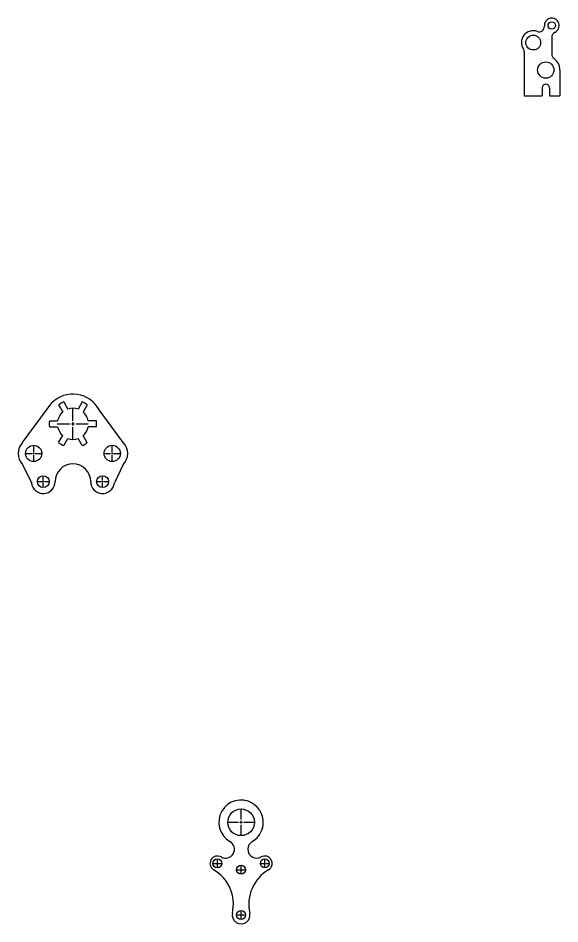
# Model space of a CAD drawing. Header units: millimetres. Extents: x 11724 to 23867, y 5892 to 13153.
# Drawn here: x 12569 to 13300, y 5909 to 7131 of the extents above; entities that cross this region are included whole.
import ezdxf

# ---------------------------------------------------------------- set-up
doc = ezdxf.new("R2010")
doc.units = ezdxf.units.MM
doc.header["$MEASUREMENT"] = 0
doc.linetypes.add('CENTER2', pattern=[1.125, 0.75, -0.125, 0.125, -0.125])

# ---------------------------------------------------------------- blocks, each defined once
blk = doc.blocks.new('*U31')
for p, q in [((-6.2, 2.8), (-0.7, -6.8)), ((0.7, 6.8), (6.2, -2.8))]:
    blk.add_line(p, q)
blk.add_arc((13.1, -22.7), 32, 112.8192, 127.1808)
blk = doc.blocks.new('*U32')
at = {"color": 0, "linetype": 'ByBlock', "lineweight": -2, "transparency": 16777216}
blk.add_blockref('*U31', (11883.4, 6606.3), dxfattribs=at)
for p, rotation in [((11909.6, 6606.3), 299.9999999999999), ((11870.3, 6583.7), 59.99999999999999), ((11922.7, 6583.7), 240), ((11883.4, 6561), 120), ((11909.6, 6561), 180)]:
    blk.add_blockref('*U31', p, dxfattribs=dict(at, rotation=rotation))
blk = doc.blocks.new('*U33')
at = {"color": 0, "linetype": 'CENTER2', "transparency": 16777216}
for p, q in [((0, 4.2), (0, 21.12)), ((-21.12, 0), (-4.2, 0)), ((4.2, 0), (21.12, 0)), ((0, -21.12), (0, -4.2))]:
    blk.add_line(p, q, dxfattribs=at)
at = {"color": 0, "linetype": 'Continuous', "transparency": 16777216}
for p, q in [((-2.1, 0), (2.1, 0)), ((0, -2.1), (0, 2.1))]:
    blk.add_line(p, q, dxfattribs=at)
blk = doc.blocks.new('*U34')
at = {"color": 0, "linetype": 'CENTER2', "transparency": 16777216}
for p, q in [((-11.12, 0), (-2.2, 0)), ((0, 2.2), (0, 11.12)), ((2.2, 0), (11.12, 0)), ((0, -11.12), (0, -2.2))]:
    blk.add_line(p, q, dxfattribs=at)
at = {"color": 0, "linetype": 'Continuous', "transparency": 16777216}
for p, q in [((-1.1, 0), (1.1, 0)), ((0, -1.1), (0, 1.1))]:
    blk.add_line(p, q, dxfattribs=at)
blk = doc.blocks.new('*U35')
at = {"color": 0, "linetype": 'CENTER2', "transparency": 16777216}
for p, q in [((-11.12, 0), (-2.2, 0)), ((0, 2.2), (0, 11.12)), ((2.2, 0), (11.12, 0)), ((0, -11.12), (0, -2.2))]:
    blk.add_line(p, q, dxfattribs=at)
at = {"color": 0, "linetype": 'Continuous', "transparency": 16777216}
for p, q in [((-1.1, 0), (1.1, 0)), ((0, -1.1), (0, 1.1))]:
    blk.add_line(p, q, dxfattribs=at)
blk = doc.blocks.new('*U36')
at = {"color": 0, "linetype": 'CENTER2', "transparency": 16777216}
for p, q in [((-8.12, 0), (-1.6, 0)), ((0, 1.6), (0, 8.12)), ((1.6, 0), (8.12, 0)), ((0, -8.12), (0, -1.6))]:
    blk.add_line(p, q, dxfattribs=at)
at = {"color": 0, "linetype": 'Continuous', "transparency": 16777216}
for p, q in [((-0.8, 0), (0.8, 0)), ((0, -0.8), (0, 0.8))]:
    blk.add_line(p, q, dxfattribs=at)
blk = doc.blocks.new('*U37')
at = {"color": 0, "linetype": 'CENTER2', "transparency": 16777216}
for p, q in [((-8.12, 0), (-1.6, 0)), ((0, 1.6), (0, 8.12)), ((1.6, 0), (8.12, 0)), ((0, -8.12), (0, -1.6))]:
    blk.add_line(p, q, dxfattribs=at)
at = {"color": 0, "linetype": 'Continuous', "transparency": 16777216}
for p, q in [((-0.8, 0), (0.8, 0)), ((0, -0.8), (0, 0.8))]:
    blk.add_line(p, q, dxfattribs=at)
blk = doc.blocks.new('*U61')
at = {"color": 0, "linetype": 'CENTER2', "transparency": 16777216}
for p, q in [((0, 3.6), (0, 18.12)), ((-18.12, 0), (-3.6, 0)), ((3.6, 0), (18.12, 0)), ((0, -18.12), (0, -3.6))]:
    blk.add_line(p, q, dxfattribs=at)
at = {"color": 0, "linetype": 'Continuous', "transparency": 16777216}
for p, q in [((-1.8, 0), (1.8, 0)), ((0, -1.8), (0, 1.8))]:
    blk.add_line(p, q, dxfattribs=at)
blk = doc.blocks.new('*U62')
at = {"color": 0, "linetype": 'CENTER2', "transparency": 16777216}
for p, q in [((-6.12, 0), (-1.2, 0)), ((0, 1.2), (0, 6.12)), ((1.2, 0), (6.12, 0)), ((0, -6.12), (0, -1.2))]:
    blk.add_line(p, q, dxfattribs=at)
at = {"color": 0, "linetype": 'Continuous', "transparency": 16777216}
for p, q in [((-0.6, 0), (0.6, 0)), ((0, -0.6), (0, 0.6))]:
    blk.add_line(p, q, dxfattribs=at)
blk = doc.blocks.new('*U63')
at = {"color": 0, "linetype": 'CENTER2', "transparency": 16777216}
for p, q in [((-6.12, 0), (-1.2, 0)), ((0, 1.2), (0, 6.12)), ((1.2, 0), (6.12, 0)), ((0, -6.12), (0, -1.2))]:
    blk.add_line(p, q, dxfattribs=at)
at = {"color": 0, "linetype": 'Continuous', "transparency": 16777216}
for p, q in [((-0.6, 0), (0.6, 0)), ((0, -0.6), (0, 0.6))]:
    blk.add_line(p, q, dxfattribs=at)
blk = doc.blocks.new('*U57')
at = {"color": 0, "linetype": 'CENTER2', "transparency": 16777216}
for p, q in [((-6.12, 0), (-1.2, 0)), ((0, 1.2), (0, 6.12)), ((1.2, 0), (6.12, 0)), ((0, -6.12), (0, -1.2))]:
    blk.add_line(p, q, dxfattribs=at)
at = {"color": 0, "linetype": 'Continuous', "transparency": 16777216}
for p, q in [((-0.6, 0), (0.6, 0)), ((0, -0.6), (0, 0.6))]:
    blk.add_line(p, q, dxfattribs=at)
blk = doc.blocks.new('*U58')
at = {"color": 0, "linetype": 'CENTER2', "transparency": 16777216}
for p, q in [((-6.12, 0), (-1.2, 0)), ((0, 1.2), (0, 6.12)), ((1.2, 0), (6.12, 0)), ((0, -6.12), (0, -1.2))]:
    blk.add_line(p, q, dxfattribs=at)
at = {"color": 0, "linetype": 'Continuous', "transparency": 16777216}
for p, q in [((-0.6, 0), (0.6, 0)), ((0, -0.6), (0, 0.6))]:
    blk.add_line(p, q, dxfattribs=at)
blk = doc.blocks.new('*U59')
at = {"color": 0, "linetype": 'CENTER2', "transparency": 16777216}
for p, q in [((-6.12, 0), (-1.2, 0)), ((0, 1.2), (0, 6.12)), ((1.2, 0), (6.12, 0)), ((0, -6.12), (0, -1.2))]:
    blk.add_line(p, q, dxfattribs=at)
at = {"color": 0, "linetype": 'Continuous', "transparency": 16777216}
for p, q in [((-0.6, 0), (0.6, 0)), ((0, -0.6), (0, 0.6))]:
    blk.add_line(p, q, dxfattribs=at)
blk = doc.blocks.new('*U60')
at = {"color": 0, "linetype": 'CENTER2', "transparency": 16777216}
for p, q in [((-6.12, 0), (-1.2, 0)), ((0, 1.2), (0, 6.12)), ((1.2, 0), (6.12, 0)), ((0, -6.12), (0, -1.2))]:
    blk.add_line(p, q, dxfattribs=at)
at = {"color": 0, "linetype": 'Continuous', "transparency": 16777216}
for p, q in [((-0.6, 0), (0.6, 0)), ((0, -0.6), (0, 0.6))]:
    blk.add_line(p, q, dxfattribs=at)

msp = doc.modelspace()

# ---------------------------------------------------------------- linework, layer by layer
for p, q in [((13289.146, 7104.722), (13289.146, 7082.595)), ((13252.146, 7084.885), (13252.146, 7025.846)), ((13300.146, 7060.846), (13300.146, 7025.846)), ((13252.146, 7025.846), (13276.146, 7025.846)), ((13276.146, 7036.846), (13276.146, 7025.846)), ((13286.146, 7036.846), (13286.146, 7025.846)), ((13286.146, 7025.846), (13300.146, 7025.846)), ((12575.149, 6558.517), (12614.714, 6611.952)), ((12710.847, 6558.517), (12678.304, 6602.468)), ((12575.149, 6528.818), (12587.093, 6503.922)), ((12710.847, 6528.818), (12698.903, 6503.922))]:
    msp.add_line(p, q)
for centre, radius in [((13289.146, 7120.846), 5), ((13264.146, 7097.846), 10), ((13281.146, 7060.846), 11), ((12589.998, 6543.667), 11), ((12695.998, 6543.667), 11), ((12695.998, 6543.667), 11), ((12602.998, 6505.667), 8), ((12682.998, 6505.667), 8), ((12682.998, 6505.667), 8), ((12869.895, 6046.129), 18), ((12837.895, 5990.703), 6), ((12869.895, 5982.129), 6), ((12901.895, 5990.703), 6), ((12869.895, 5921.129), 6)]:
    msp.add_circle(centre, radius)
for centre, radius, start, end in [((13289.146, 7120.846), 10, 296.3878, 184.925184), ((13264.146, 7097.846), 16, 69.478722, 214.301153), ((13272.209, 7119.387), 7, 249.478722, 4.925184), ((13297.146, 7104.722), 8, 116.3878, 180), ((13245.146, 7084.885), 7, 0, 34.301153), ((13297.146, 7082.595), 8, 180, 233.658797), ((13281.146, 7060.846), 19, 0, 53.658797), ((13281.146, 7036.846), 5, 0, 180), ((12642.998, 6583.667), 40, 28.034816, 135), ((12642.998, 6583.667), 21, 130.980575, 169.019425), ((12642.998, 6583.667), 21, 70.980575, 109.019425), ((12642.998, 6583.667), 21, 10.980575, 49.019425), ((12642.998, 6583.667), 21, 190.980575, 229.019425), ((12642.998, 6583.667), 21, 310.980575, 349.019425), ((12642.998, 6583.667), 21, 250.980575, 289.019425), ((12589.998, 6543.667), 21, 135, 225), ((12695.998, 6543.667), 21, 315, 45), ((12695.998, 6543.667), 21, 315, 45), ((12642.998, 6505.667), 24, 0, 180), ((12602.998, 6505.667), 16, 186.261986, 0), ((12682.998, 6505.667), 16, 180, 353.738014), ((12682.998, 6505.667), 16, 180, 353.738014), ((12869.895, 6046.129), 30, 60, 240), ((12869.895, 6046.129), 30, 300, 90), ((12869.895, 6046.129), 30, 300, 0), ((12848.895, 6009.755), 12, 240, 60), ((12890.895, 6009.755), 12, 120, 300), ((12837.895, 5990.703), 10, 60, 60), ((12837.895, 5990.703), 10, 60, 239.572745), ((12901.895, 5990.703), 10, 120, 120), ((12901.895, 5990.703), 10, 300.427255, 120), ((12901.895, 5990.703), 10, 300.427255, 34.480799), ((12805.483, 5935.517), 54, 347.407599, 59.572745), ((12934.308, 5935.517), 54, 120.427255, 192.592401), ((12869.895, 5921.129), 12, 167.407599, 12.592401)]:
    msp.add_arc(centre, radius, start, end)

# ---------------------------------------------------------------- block references
msp.add_blockref('*U32', (746.47, 0))
at = {"linetype": 'CENTER2'}
for name, p in [('*U33', (12642.998, 6583.667)), ('*U34', (12589.998, 6543.667)), ('*U35', (12695.998, 6543.667)), ('*U37', (12602.998, 6505.667)), ('*U36', (12682.998, 6505.667)), ('*U61', (12869.895, 6046.129)), ('*U63', (12837.895, 5990.703)), ('*U62', (12869.895, 5982.129)), ('*U58', (12869.895, 5982.129)), ('*U59', (12869.895, 5982.129)), ('*U57', (12901.895, 5990.703)), ('*U60', (12869.895, 5921.129))]:
    msp.add_blockref(name, p, dxfattribs=at)

doc.saveas('drawing.dxf')
